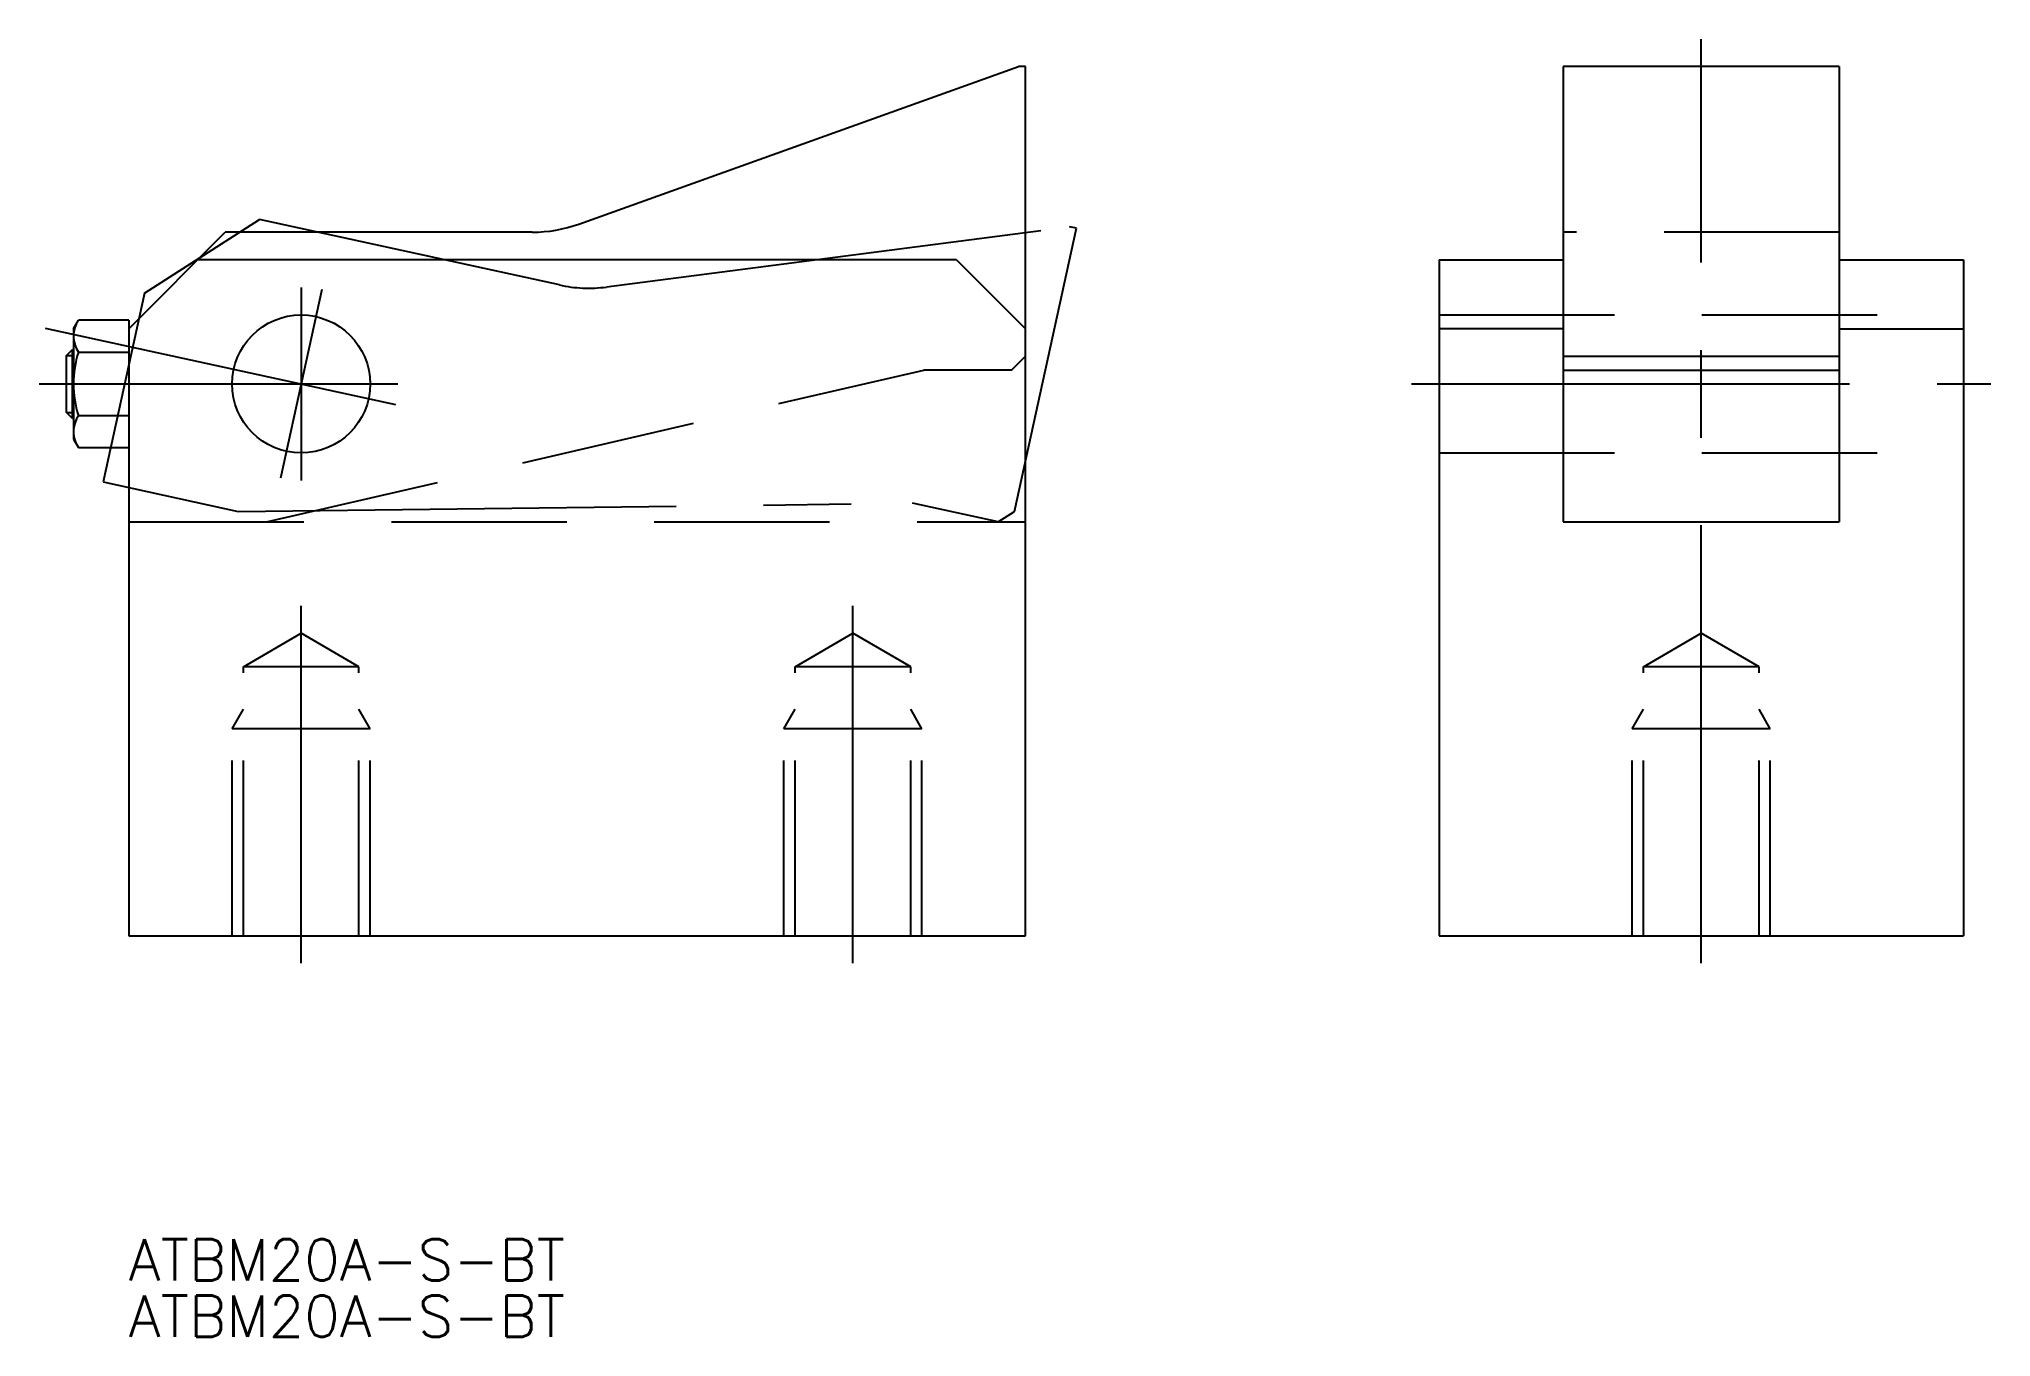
# Model space of a CAD drawing. Extents: x -19 to 123, y -69 to 25.
import ezdxf

# ---------------------------------------------------------------- set-up
doc = ezdxf.new("R2010")
doc.units = 0
for name, pattern in [('CENTER', [50.8, 31.75, -6.35, 6.35, -6.35]), ('DASHED', [19.05, 12.7, -6.35]), ('PHANTOM', [63.5, 31.75, -6.35, 6.35, -6.35, 6.35, -6.35])]:
    doc.linetypes.add(name, pattern=pattern)
doc.layers.get('0').update_dxf_attribs({"linetype": 'CONTINUOUS'})
doc.layers.add('CENTER', color=1, linetype='CENTER')
doc.styles.get("Standard").update_dxf_attribs({"font": 'txt.shx', "height": 3, "bigfont": 'bigfont.shx'})

# ---------------------------------------------------------------- blocks, each defined once
blk = doc.blocks.new('*U5')
at = {"color": 7, "linetype": 'CONTINUOUS'}
blk.add_text('ATBM20A-S-BT', height=3, dxfattribs=at).set_placement((-12.5, -65))
blk = doc.blocks.new('*U6')
at = {"color": 7, "linetype": 'CONTINUOUS'}
blk.add_text('ATBM20A-S-BT', height=3, dxfattribs=at).set_placement((-12.5, -69.09))

msp = doc.modelspace()

# ---------------------------------------------------------------- linework, layer by layer
at = {"color": 7, "linetype": 'CONTINUOUS'}
for p, q in [((20.14, 11.59), (52, 23)), ((52.5, 23), (52, 23)), ((52.5, -40), (52.5, 23)), ((91.5, 23), (91.5, -10)), ((111.5, 23), (91.5, 23)), ((111.5, 23), (111.5, -10)), ((-12.5, 4), (-5.5, 11)), ((16.76, 11), (-5.5, 11)), ((47.5, 9), (-7.5, 9)), ((47.5, 9), (52.5, 4)), ((82.5, 9), (91.5, 9)), ((82.5, 9), (82.5, -40)), ((111.5, 9), (120.5, 9)), ((120.5, 9), (120.5, -40)), ((-16.5, 4), (-16.14, 4.62)), ((-12.5, 4.62), (-16.14, 4.62)), ((-12.5, 4.62), (-12.5, -40)), ((-16.5, 4), (-16.5, -4)), ((91.5, 4), (82.5, 4)), ((111.5, 4), (120.5, 4)), ((-17, 2.07), (-16.57, 2.5)), ((-17, -2.07), (-17, 2.07)), ((-16.57, -2.5), (-16.57, 2.5)), ((-16.57, 2.5), (-16.5, 2.5)), ((-16.14, 2.31), (-12.5, 2.31)), ((91.5, 2), (111.5, 2)), ((91.5, 1), (111.5, 1)), ((-16.57, -2.5), (-17, -2.07)), ((-16.57, -2.5), (-16.5, -2.5)), ((-12.5, -2.31), (-16.14, -2.31)), ((-16.5, -4), (-16.14, -4.62)), ((-16.14, -4.62), (-12.5, -4.62)), ((91.5, -10), (111.5, -10)), ((-12.5, -40), (52.5, -40)), ((82.5, -40), (120.5, -40))]:
    msp.add_line(p, q, dxfattribs=at)
at = {"color": 3, "linetype": 'PHANTOM'}
for p, q in [((-11.36, 6.57), (-3.03, 11.92)), ((18.72, 7.17), (-3.03, 11.92)), ((22.14, 7.03), (55.71, 11.39)), ((56.2, 11.28), (55.71, 11.39)), ((51.72, -9.24), (56.2, 11.28)), ((-11.36, 6.57), (-14.34, -7.11)), ((1.49, 6.84), (-1.49, -6.84)), ((-18.56, 4.05), (6.84, -1.49)), ((-14.34, -7.11), (-4.57, -9.24)), ((-4.57, -9.24), (44.32, -8.65)), ((50.53, -10), (44.32, -8.65)), ((50.53, -10), (51.72, -9.24))]:
    msp.add_line(p, q, dxfattribs=at)
at = {"color": 3, "linetype": 'DASHED'}
for p, q in [((111.5, 11), (91.5, 11)), ((82.5, 5), (120.5, 5)), ((51.5, 1), (52.5, 2)), ((-2.5, -10), (45.15, 1)), ((51.5, 1), (45.15, 1)), ((82.5, -5), (120.5, -5)), ((-12.5, -10), (52.5, -10)), ((-4.19, -20.5), (0, -18.08)), ((4.19, -20.5), (0, -18.08)), ((35.81, -20.5), (40, -18.08)), ((44.19, -20.5), (40, -18.08)), ((97.31, -20.5), (101.5, -18.08)), ((105.69, -20.5), (101.5, -18.08)), ((4.19, -20.5), (-4.19, -20.5)), ((-4.19, -40), (-4.19, -20.5)), ((4.19, -40), (4.19, -20.5)), ((44.19, -20.5), (35.81, -20.5)), ((35.81, -40), (35.81, -20.5)), ((44.19, -40), (44.19, -20.5)), ((105.69, -20.5), (97.31, -20.5)), ((97.31, -40), (97.31, -20.5)), ((105.69, -40), (105.69, -20.5)), ((-5, -25), (-4.19, -23.59)), ((5, -25), (4.19, -23.59)), ((35, -25), (35.81, -23.59)), ((45, -25), (44.19, -23.59)), ((96.5, -25), (97.31, -23.59)), ((106.5, -25), (105.69, -23.59)), ((5, -25), (-5, -25)), ((-5, -40), (-5, -25)), ((5, -40), (5, -25)), ((45, -25), (35, -25)), ((35, -40), (35, -25)), ((45, -40), (45, -25)), ((106.5, -25), (96.5, -25)), ((96.5, -40), (96.5, -25)), ((106.5, -40), (106.5, -25))]:
    msp.add_line(p, q, dxfattribs=at)
at = {"color": 3, "linetype": 'CONTINUOUS'}
for p, q in [((-17, 2.07), (-16.5, 2.07)), ((-17, -2.07), (-16.5, -2.07))]:
    msp.add_line(p, q, dxfattribs=at)
at = {"color": 7, "linetype": 'CONTINUOUS'}
msp.add_circle((0, 0), 5, dxfattribs=at)
for centre, radius, start, end in [((16.76, 21), 10, 270, 289.708), ((-14.46, 3.46), 2.04, 154.3842, 214.3842), ((-8.86, 0), 7.64, 162.412, 197.588), ((-14.46, -3.46), 2.04, 145.6158, 205.6158)]:
    msp.add_arc(centre, radius, start, end, dxfattribs=at)
at = {"color": 3, "linetype": 'PHANTOM'}
msp.add_arc((20.85, 16.94), 10, 257.6932, 277.4012, dxfattribs=at)
at = {"layer": 'CENTER', "color": 1, "linetype": 'CENTER'}
for p, q in [((101.5, -42), (101.5, 25)), ((0, 7), (0, -7)), ((-19, 0), (7, 0)), ((80.5, 0), (122.5, 0)), ((0, -42), (0, -16.08)), ((40, -42), (40, -16.08))]:
    msp.add_line(p, q, dxfattribs=at)

# ---------------------------------------------------------------- block references
at = {"color": 7, "linetype": 'CONTINUOUS'}
for name in ['*U5', '*U6']:
    msp.add_blockref(name, (0, 0), dxfattribs=at)

doc.saveas('drawing.dxf')
